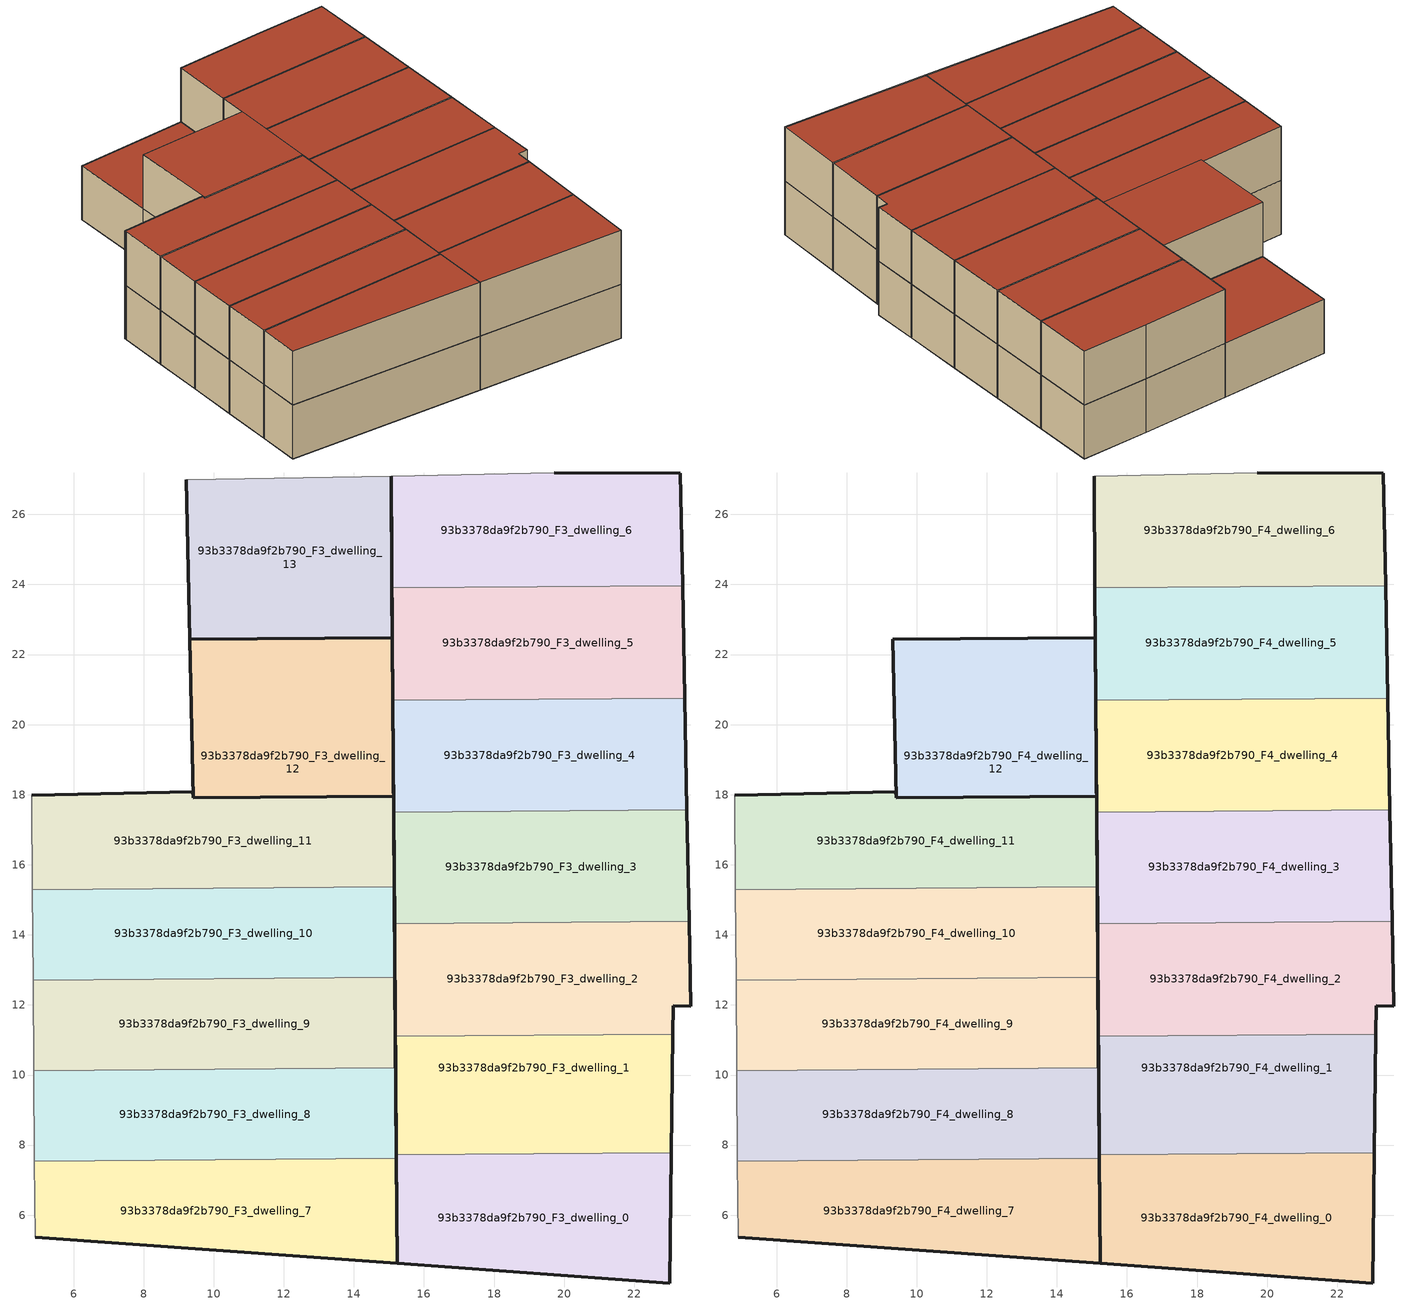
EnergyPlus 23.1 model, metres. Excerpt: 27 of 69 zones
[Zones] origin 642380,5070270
93b3378da9f2b790_F3_dwelling_0
 floor to 93b3378da9f2b790_F2_dwelling_0 (EU_floor_Construction): 23.01,4.06 23.06,7.79 15.21,7.73 15.23,4.62 z9
 wall outside (EU_wall_Construction): 23.06,7.79 23.01,4.06 15.23,4.62 15.21,7.73 z9:12
 wall to 93b3378da9f2b790_F3_dwelling_1 (EU_wall_Construction): 15.21,7.73 23.06,7.79 z9:12
93b3378da9f2b790_F3_dwelling_1
 floor to 93b3378da9f2b790_F2_dwelling_1 (EU_floor_Construction): 23.06,7.79 23.11,11.17 15.19,11.11 15.17,12.68 15.21,7.73 z9
 wall outside (EU_wall_Construction): 23.11,11.17 23.06,7.79 / 15.21,7.73 15.17,12.68 15.19,11.11 z9:12
 wall to 93b3378da9f2b790_F3_dwelling_2 (EU_wall_Construction): 15.19,11.11 23.11,11.17 z9:12
93b3378da9f2b790_F3_dwelling_10
 floor to 93b3378da9f2b790_F2_dwelling_10 (EU_floor_Construction): 15.17,12.79 15.15,15.37 4.82,15.29 4.84,12.71 z9
 wall outside (EU_wall_Construction): 15.15,15.37 15.17,12.79 z9:12
 wall to 93b3378da9f2b790_F3_dwelling_9 (EU_wall_Construction): 15.17,12.79 4.84,12.71 z9:12
 wall adiabatic (EU_wall_Construction): 4.84,12.71 4.82,15.29 z9:12
 wall to 93b3378da9f2b790_F3_dwelling_11 (EU_wall_Construction): 4.82,15.29 15.15,15.37 z9:12
93b3378da9f2b790_F3_dwelling_11
 floor to 93b3378da9f2b790_F2_dwelling_11 (EU_floor_Construction): 15.15,15.37 15.13,17.95 9.41,17.91 9.41,18.08 4.81,17.98 4.81,17.87 4.82,15.29 z9
 wall outside (EU_wall_Construction): 4.81,17.98 9.41,18.08 9.41,17.91 15.13,17.95 15.15,15.37 z9:12
 wall adiabatic (EU_wall_Construction): 4.82,15.29 4.81,17.87 4.81,17.98 z9:12
93b3378da9f2b790_F3_dwelling_12
 floor to 93b3378da9f2b790_F2_dwelling_12 (EU_floor_Construction): 15.1,22.48 15.15,15.37 15.13,17.95 9.42,17.91 9.31,22.43 z9
 wall outside (EU_wall_Construction): 9.42,17.91 15.13,17.95 15.15,15.37 15.1,22.48 9.31,22.43 9.41,17.91 z9:12; 9.42,17.91,12 9.41,17.91,9 9.42,17.91,9
93b3378da9f2b790_F3_dwelling_13
 floor to 93b3378da9f2b790_F2_dwelling_13 (EU_floor_Construction): 15.1,22.48 15.06,27.09 9.21,26.99 9.31,22.43 z9
 wall outside (EU_wall_Construction): 15.06,27.09 15.1,22.48 9.31,22.43 9.21,26.99 z9:12
 wall adiabatic (EU_wall_Construction): 9.21,26.99 15.06,27.09 z9:12
 roof outside (EU_roof_Construction): 15.06,27.09 15.1,22.48 9.31,22.43 9.21,26.99 z12
93b3378da9f2b790_F3_dwelling_2
 floor to 93b3378da9f2b790_F2_dwelling_2 (EU_floor_Construction): 23.11,11.17 23.12,11.97 23.62,11.97 23.57,14.39 15.16,14.32 15.19,11.11 z9
 wall outside (EU_wall_Construction): 23.57,14.39 23.62,11.97 23.12,11.97 23.11,11.17 / 15.19,11.11 15.16,14.32 z9:12
 wall to 93b3378da9f2b790_F3_dwelling_3 (EU_wall_Construction): 15.16,14.32 23.57,14.39 z9:12
93b3378da9f2b790_F3_dwelling_3
 floor to 93b3378da9f2b790_F2_dwelling_3 (EU_floor_Construction): 23.57,14.39 23.51,17.57 15.14,17.5 15.16,14.32 z9
 wall outside (EU_wall_Construction): 15.16,14.32 15.14,17.5 / 23.51,17.57 23.57,14.39 z9:12
 wall to 93b3378da9f2b790_F3_dwelling_4 (EU_wall_Construction): 15.14,17.5 23.51,17.57 z9:12
93b3378da9f2b790_F3_dwelling_4
 floor to 93b3378da9f2b790_F2_dwelling_4 (EU_floor_Construction): 23.51,17.57 23.45,20.76 15.11,20.7 15.14,17.5 z9
 wall outside (EU_wall_Construction): 15.14,17.5 15.11,20.7 / 23.45,20.76 23.51,17.57 z9:12
 wall to 93b3378da9f2b790_F3_dwelling_5 (EU_wall_Construction): 15.11,20.7 23.45,20.76 z9:12
93b3378da9f2b790_F3_dwelling_5
 floor to 93b3378da9f2b790_F2_dwelling_5 (EU_floor_Construction): 23.45,20.76 23.38,23.96 15.09,23.9 15.11,20.7 z9
 wall outside (EU_wall_Construction): 15.11,20.7 15.09,23.9 / 23.38,23.96 23.45,20.76 z9:12
 wall to 93b3378da9f2b790_F3_dwelling_6 (EU_wall_Construction): 15.09,23.9 23.38,23.96 z9:12
93b3378da9f2b790_F3_dwelling_6
 floor to 93b3378da9f2b790_F2_dwelling_6 (EU_floor_Construction): 23.38,23.96 23.32,27.18 19.72,27.18 15.06,27.09 15.09,23.9 z9
 wall outside (EU_wall_Construction): 15.09,23.9 15.06,27.09 / 19.72,27.18 23.32,27.18 23.38,23.96 z9:12
 wall adiabatic (EU_wall_Construction): 15.06,27.09 19.72,27.18 z9:12
93b3378da9f2b790_F3_dwelling_7
 floor to 93b3378da9f2b790_F2_dwelling_7 (EU_floor_Construction): 15.23,4.62 15.21,7.62 4.88,7.54 4.9,5.37 z9
 wall outside (EU_wall_Construction): 15.21,7.62 15.23,4.62 4.9,5.37 z9:12
 wall adiabatic (EU_wall_Construction): 4.9,5.37 4.88,7.54 z9:12
 wall to 93b3378da9f2b790_F3_dwelling_8 (EU_wall_Construction): 4.88,7.54 15.21,7.62 z9:12
93b3378da9f2b790_F3_dwelling_8
 floor to 93b3378da9f2b790_F2_dwelling_8 (EU_floor_Construction): 15.21,7.62 15.19,10.2 4.86,10.12 4.88,7.54 z9
 wall outside (EU_wall_Construction): 15.19,10.2 15.21,7.62 z9:12
 wall adiabatic (EU_wall_Construction): 4.88,7.54 4.86,10.12 z9:12
 wall to 93b3378da9f2b790_F3_dwelling_9 (EU_wall_Construction): 4.86,10.12 15.19,10.2 z9:12
93b3378da9f2b790_F3_dwelling_9
 floor to 93b3378da9f2b790_F2_dwelling_9 (EU_floor_Construction): 15.19,10.2 15.17,12.79 4.84,12.71 4.86,10.12 z9
 wall outside (EU_wall_Construction): 15.17,12.79 15.19,10.2 z9:12
 wall adiabatic (EU_wall_Construction): 4.86,10.12 4.84,12.71 z9:12
93b3378da9f2b790_F4_dwelling_0
 floor to 93b3378da9f2b790_F3_dwelling_0 (EU_floor_Construction): 23.01,4.06 23.06,7.79 15.21,7.73 15.23,4.62 z12
 wall outside (EU_wall_Construction): 23.06,7.79 23.01,4.06 15.23,4.62 15.21,7.73 z12:15
 wall to 93b3378da9f2b790_F4_dwelling_1 (EU_wall_Construction): 15.21,7.73 23.06,7.79 z12:15
 roof outside (EU_roof_Construction): 23.06,7.79 23.01,4.06 15.23,4.62 15.21,7.73 z15
93b3378da9f2b790_F4_dwelling_1
 floor to 93b3378da9f2b790_F3_dwelling_1 (EU_floor_Construction): 23.06,7.79 23.11,11.17 15.19,11.11 15.17,12.68 15.21,7.73 z12
 wall outside (EU_wall_Construction): 23.11,11.17 23.06,7.79 / 15.21,7.73 15.17,12.68 15.19,11.11 z12:15
 wall to 93b3378da9f2b790_F4_dwelling_2 (EU_wall_Construction): 15.19,11.11 23.11,11.17 z12:15
 roof outside (EU_roof_Construction): 23.11,11.17 23.06,7.79 15.21,7.73 15.17,12.68 15.19,11.11 z15
93b3378da9f2b790_F4_dwelling_10
 floor to 93b3378da9f2b790_F3_dwelling_10 (EU_floor_Construction): 15.17,12.79 15.15,15.37 4.82,15.29 4.84,12.71 z12
 wall outside (EU_wall_Construction): 15.15,15.37 15.17,12.79 z12:15
 wall to 93b3378da9f2b790_F4_dwelling_9 (EU_wall_Construction): 15.17,12.79 4.84,12.71 z12:15
 wall adiabatic (EU_wall_Construction): 4.84,12.71 4.82,15.29 z12:15
 wall to 93b3378da9f2b790_F4_dwelling_11 (EU_wall_Construction): 4.82,15.29 15.15,15.37 z12:15
 roof outside (EU_roof_Construction): 15.15,15.37 15.17,12.79 4.84,12.71 4.82,15.29 z15
93b3378da9f2b790_F4_dwelling_11
 floor to 93b3378da9f2b790_F3_dwelling_11 (EU_floor_Construction): 15.15,15.37 15.13,17.95 9.41,17.91 9.41,18.08 4.81,17.98 4.81,17.87 4.82,15.29 z12
 wall outside (EU_wall_Construction): 4.81,17.98 9.41,18.08 9.41,17.91 15.13,17.95 15.15,15.37 z12:15
 wall adiabatic (EU_wall_Construction): 4.82,15.29 4.81,17.87 4.81,17.98 z12:15
 roof outside (EU_roof_Construction): 15.13,17.95 15.15,15.37 4.82,15.29 4.81,17.87 4.81,17.98 9.41,18.08 9.41,17.91 z15
93b3378da9f2b790_F4_dwelling_12
 floor to 93b3378da9f2b790_F3_dwelling_12 (EU_floor_Construction): 15.1,22.48 15.15,15.37 15.13,17.95 9.42,17.91 9.31,22.43 z12
 wall outside (EU_wall_Construction): 9.42,17.91 15.13,17.95 15.15,15.37 15.1,22.48 9.31,22.43 9.41,17.91 z12:15; 9.42,17.91,15 9.41,17.91,12 9.42,17.91,12
 roof outside (EU_roof_Construction): 15.15,15.37 15.1,22.48 9.31,22.43 9.42,17.91 15.13,17.95 z15
93b3378da9f2b790_F4_dwelling_2
 floor to 93b3378da9f2b790_F3_dwelling_2 (EU_floor_Construction): 23.11,11.17 23.12,11.97 23.62,11.97 23.57,14.39 15.16,14.32 15.19,11.11 z12
 wall outside (EU_wall_Construction): 23.57,14.39 23.62,11.97 23.12,11.97 23.11,11.17 / 15.19,11.11 15.16,14.32 z12:15
 wall to 93b3378da9f2b790_F4_dwelling_3 (EU_wall_Construction): 15.16,14.32 23.57,14.39 z12:15
 roof outside (EU_roof_Construction): 23.57,14.39 23.62,11.97 23.12,11.97 23.11,11.17 15.19,11.11 15.16,14.32 z15
93b3378da9f2b790_F4_dwelling_3
 floor to 93b3378da9f2b790_F3_dwelling_3 (EU_floor_Construction): 23.57,14.39 23.51,17.57 15.14,17.5 15.16,14.32 z12
 wall outside (EU_wall_Construction): 15.16,14.32 15.14,17.5 / 23.51,17.57 23.57,14.39 z12:15
 wall to 93b3378da9f2b790_F4_dwelling_4 (EU_wall_Construction): 15.14,17.5 23.51,17.57 z12:15
 roof outside (EU_roof_Construction): 23.51,17.57 23.57,14.39 15.16,14.32 15.14,17.5 z15
93b3378da9f2b790_F4_dwelling_4
 floor to 93b3378da9f2b790_F3_dwelling_4 (EU_floor_Construction): 23.51,17.57 23.45,20.76 15.11,20.7 15.14,17.5 z12
 wall outside (EU_wall_Construction): 15.14,17.5 15.11,20.7 / 23.45,20.76 23.51,17.57 z12:15
 wall to 93b3378da9f2b790_F4_dwelling_5 (EU_wall_Construction): 15.11,20.7 23.45,20.76 z12:15
 roof outside (EU_roof_Construction): 23.45,20.76 23.51,17.57 15.14,17.5 15.11,20.7 z15
93b3378da9f2b790_F4_dwelling_5
 floor to 93b3378da9f2b790_F3_dwelling_5 (EU_floor_Construction): 23.45,20.76 23.38,23.96 15.09,23.9 15.11,20.7 z12
 wall outside (EU_wall_Construction): 15.11,20.7 15.09,23.9 / 23.38,23.96 23.45,20.76 z12:15
 wall to 93b3378da9f2b790_F4_dwelling_6 (EU_wall_Construction): 15.09,23.9 23.38,23.96 z12:15
 roof outside (EU_roof_Construction): 23.38,23.96 23.45,20.76 15.11,20.7 15.09,23.9 z15
93b3378da9f2b790_F4_dwelling_6
 floor to 93b3378da9f2b790_F3_dwelling_6 (EU_floor_Construction): 23.38,23.96 23.32,27.18 19.72,27.18 15.06,27.09 15.09,23.9 z12
 wall outside (EU_wall_Construction): 15.09,23.9 15.06,27.09 / 19.72,27.18 23.32,27.18 23.38,23.96 z12:15
 wall adiabatic (EU_wall_Construction): 15.06,27.09 19.72,27.18 z12:15
 roof outside (EU_roof_Construction): 23.32,27.18 23.38,23.96 15.09,23.9 15.06,27.09 19.72,27.18 z15
93b3378da9f2b790_F4_dwelling_7
 floor to 93b3378da9f2b790_F3_dwelling_7 (EU_floor_Construction): 15.23,4.62 15.21,7.62 4.88,7.54 4.9,5.37 z12
 wall outside (EU_wall_Construction): 15.21,7.62 15.23,4.62 4.9,5.37 z12:15
 wall adiabatic (EU_wall_Construction): 4.9,5.37 4.88,7.54 z12:15
 wall to 93b3378da9f2b790_F4_dwelling_8 (EU_wall_Construction): 4.88,7.54 15.21,7.62 z12:15
 roof outside (EU_roof_Construction): 15.21,7.62 15.23,4.62 4.9,5.37 4.88,7.54 z15
93b3378da9f2b790_F4_dwelling_8
 floor to 93b3378da9f2b790_F3_dwelling_8 (EU_floor_Construction): 15.21,7.62 15.19,10.2 4.86,10.12 4.88,7.54 z12
 wall outside (EU_wall_Construction): 15.19,10.2 15.21,7.62 z12:15
 wall adiabatic (EU_wall_Construction): 4.88,7.54 4.86,10.12 z12:15
 wall to 93b3378da9f2b790_F4_dwelling_9 (EU_wall_Construction): 4.86,10.12 15.19,10.2 z12:15
 roof outside (EU_roof_Construction): 15.19,10.2 15.21,7.62 4.88,7.54 4.86,10.12 z15
93b3378da9f2b790_F4_dwelling_9
 floor to 93b3378da9f2b790_F3_dwelling_9 (EU_floor_Construction): 15.19,10.2 15.17,12.79 4.84,12.71 4.86,10.12 z12
 wall outside (EU_wall_Construction): 15.17,12.79 15.19,10.2 z12:15
 wall adiabatic (EU_wall_Construction): 4.86,10.12 4.84,12.71 z12:15
 roof outside (EU_roof_Construction): 15.17,12.79 15.19,10.2 4.86,10.12 4.84,12.71 z15
[Building]
EU S2 Campaign: North Axis=0; Terrain=City; Solar Distribution=FullExterior
[Site:Location]
Lyon-Bron: Latitude=45.75; Longitude=5; Time Zone=1; Elevation=198
[SizingPeriod:WeatherFileDays]
AnnualSizingPeriod: Begin Month=1; Begin Day of Month=1; End Month=12; End Day of Month=31; Day of Week for Start Day=Monday; Use Weather File Daylight Saving Period=No; Use Weather File Rain and Snow Indicators=No
[MATERIAL]
EU_InternalMass_Material: Roughness=MediumRough; Thickness=0.1; Conductivity=1; Density=1800; Specific Heat=900; Thermal Absorptance=0.9; Solar Absorptance=0.7; Visible Absorptance=0.7
[MATERIAL:NOMASS] Roughness=MediumRough; Thermal Absorptance=0.9; Solar Absorptance=0.7; Visible Absorptance=0.7
Name | Thermal Resistance
EU_wall_NoMass | 1.97775
EU_roof_NoMass | 1.81626
EU_floor_NoMass | 1.84812
[CONSTRUCTION]
EU_wall_Construction: EU_wall_NoMass
EU_roof_Construction: EU_roof_NoMass
EU_floor_Construction: EU_floor_NoMass
EU_InternalMass_Construction: EU_InternalMass_Material
[ZONE] Type=1; Multiplier=1; Ceiling Height=autocalculate; Floor Area=autocalculate; Part of Total Floor Area=Yes
Name | Volume
93b3378da9f2b790_F3_dwelling_0; 93b3378da9f2b790_F4_dwelling_0; 93b3378da9f2b790_F3_dwelling_8; 93b3378da9f2b790_F4_dwelling_8 | 80.0251
93b3378da9f2b790_F3_dwelling_1; 93b3378da9f2b790_F4_dwelling_1 | 80.0156
93b3378da9f2b790_F3_dwelling_10; 93b3378da9f2b790_F4_dwelling_10 | 80.0281
93b3378da9f2b790_F3_dwelling_11; 93b3378da9f2b790_F4_dwelling_11 | 81.9272
93b3378da9f2b790_F3_dwelling_12; 93b3378da9f2b790_F4_dwelling_12 | 78.0967
93b3378da9f2b790_F3_dwelling_13; 93b3378da9f2b790_F3_dwelling_9; 93b3378da9f2b790_F4_dwelling_9 | 80.0244
93b3378da9f2b790_F3_dwelling_2; 93b3378da9f2b790_F4_dwelling_2 | 80.0405
93b3378da9f2b790_F3_dwelling_3; 93b3378da9f2b790_F4_dwelling_3 | 79.9988
93b3378da9f2b790_F3_dwelling_4; 93b3378da9f2b790_F4_dwelling_4 | 80.0295
93b3378da9f2b790_F3_dwelling_5; 93b3378da9f2b790_F4_dwelling_5 | 80.0076
93b3378da9f2b790_F3_dwelling_6; 93b3378da9f2b790_F4_dwelling_6 | 80.0332
93b3378da9f2b790_F3_dwelling_7; 93b3378da9f2b790_F4_dwelling_7 | 80.0273
[INTERNALMASS] Construction=EU_InternalMass_Construction
Name | Zone or ZoneList | Surface Area
93b3378da9f2b790_F3_dwelling_0_EU_InternalMass | 93b3378da9f2b790_F3_dwelling_0 | 26.6751
93b3378da9f2b790_F3_dwelling_1_EU_InternalMass | 93b3378da9f2b790_F3_dwelling_1 | 26.6738
93b3378da9f2b790_F3_dwelling_2_EU_InternalMass | 93b3378da9f2b790_F3_dwelling_2 | 26.6802
93b3378da9f2b790_F3_dwelling_3_EU_InternalMass | 93b3378da9f2b790_F3_dwelling_3 | 26.6662
93b3378da9f2b790_F3_dwelling_4_EU_InternalMass | 93b3378da9f2b790_F3_dwelling_4 | 26.6764
93b3378da9f2b790_F3_dwelling_5_EU_InternalMass | 93b3378da9f2b790_F3_dwelling_5 | 26.669
93b3378da9f2b790_F3_dwelling_6_EU_InternalMass | 93b3378da9f2b790_F3_dwelling_6 | 26.6776
93b3378da9f2b790_F3_dwelling_7_EU_InternalMass | 93b3378da9f2b790_F3_dwelling_7 | 26.6757
93b3378da9f2b790_F3_dwelling_8_EU_InternalMass | 93b3378da9f2b790_F3_dwelling_8 | 26.6749
93b3378da9f2b790_F3_dwelling_9_EU_InternalMass | 93b3378da9f2b790_F3_dwelling_9 | 26.6749
93b3378da9f2b790_F3_dwelling_10_EU_InternalMass | 93b3378da9f2b790_F3_dwelling_10 | 26.6762
93b3378da9f2b790_F3_dwelling_11_EU_InternalMass | 93b3378da9f2b790_F3_dwelling_11 | 27.3092
93b3378da9f2b790_F3_dwelling_12_EU_InternalMass | 93b3378da9f2b790_F3_dwelling_12 | 26.0445
93b3378da9f2b790_F3_dwelling_13_EU_InternalMass | 93b3378da9f2b790_F3_dwelling_13 | 26.6766
93b3378da9f2b790_F4_dwelling_0_EU_InternalMass | 93b3378da9f2b790_F4_dwelling_0 | 28.7287
93b3378da9f2b790_F4_dwelling_1_EU_InternalMass | 93b3378da9f2b790_F4_dwelling_1 | 28.7286
93b3378da9f2b790_F4_dwelling_2_EU_InternalMass | 93b3378da9f2b790_F4_dwelling_2 | 28.7285
93b3378da9f2b790_F4_dwelling_3_EU_InternalMass | 93b3378da9f2b790_F4_dwelling_3 | 28.7234
93b3378da9f2b790_F4_dwelling_4_EU_InternalMass | 93b3378da9f2b790_F4_dwelling_4 | 28.7263
93b3378da9f2b790_F4_dwelling_5_EU_InternalMass | 93b3378da9f2b790_F4_dwelling_5 | 28.7327
93b3378da9f2b790_F4_dwelling_6_EU_InternalMass | 93b3378da9f2b790_F4_dwelling_6 | 28.7235
93b3378da9f2b790_F4_dwelling_7_EU_InternalMass | 93b3378da9f2b790_F4_dwelling_7 | 28.7279
93b3378da9f2b790_F4_dwelling_8_EU_InternalMass | 93b3378da9f2b790_F4_dwelling_8 | 28.732
93b3378da9f2b790_F4_dwelling_9_EU_InternalMass | 93b3378da9f2b790_F4_dwelling_9 | 28.7287
93b3378da9f2b790_F4_dwelling_10_EU_InternalMass | 93b3378da9f2b790_F4_dwelling_10 | 28.7285
93b3378da9f2b790_F4_dwelling_11_EU_InternalMass | 93b3378da9f2b790_F4_dwelling_11 | 28.7258
93b3378da9f2b790_F4_dwelling_12_EU_InternalMass | 93b3378da9f2b790_F4_dwelling_12 | 28.7292
[OTHEREQUIPMENT] Fuel Type=Electricity; Design Level Calculation Method=Watts/Area; Power per Zone Floor Area=1; Fraction Latent=0; Fraction Radiant=0; Fraction Lost=0; Carbon Dioxide Generation Rate=0; EndUse Subcategory=EU_Step8_InternalGains
Name | Zone or ZoneList or Space or SpaceList | Schedule
EU_Step8_InternalGain_93b3378da9f2b790_F3_dwelling_0_f000 | 93b3378da9f2b790_F3_dwelling_0 | EU_Step8_GainSchedule_93b3378da9f2b790_F3_dwelling_0_f000
EU_Step8_InternalGain_93b3378da9f2b790_F3_dwelling_1_f000 | 93b3378da9f2b790_F3_dwelling_1 | EU_Step8_GainSchedule_93b3378da9f2b790_F3_dwelling_1_f000
EU_Step8_InternalGain_93b3378da9f2b790_F3_dwelling_2_f000 | 93b3378da9f2b790_F3_dwelling_2 | EU_Step8_GainSchedule_93b3378da9f2b790_F3_dwelling_2_f000
EU_Step8_InternalGain_93b3378da9f2b790_F3_dwelling_3_f000 | 93b3378da9f2b790_F3_dwelling_3 | EU_Step8_GainSchedule_93b3378da9f2b790_F3_dwelling_3_f000
EU_Step8_InternalGain_93b3378da9f2b790_F3_dwelling_4_f000 | 93b3378da9f2b790_F3_dwelling_4 | EU_Step8_GainSchedule_93b3378da9f2b790_F3_dwelling_4_f000
EU_Step8_InternalGain_93b3378da9f2b790_F3_dwelling_5_f000 | 93b3378da9f2b790_F3_dwelling_5 | EU_Step8_GainSchedule_93b3378da9f2b790_F3_dwelling_5_f000
EU_Step8_InternalGain_93b3378da9f2b790_F3_dwelling_6_f000 | 93b3378da9f2b790_F3_dwelling_6 | EU_Step8_GainSchedule_93b3378da9f2b790_F3_dwelling_6_f000
EU_Step8_InternalGain_93b3378da9f2b790_F3_dwelling_7_f000 | 93b3378da9f2b790_F3_dwelling_7 | EU_Step8_GainSchedule_93b3378da9f2b790_F3_dwelling_7_f000
EU_Step8_InternalGain_93b3378da9f2b790_F3_dwelling_8_f000 | 93b3378da9f2b790_F3_dwelling_8 | EU_Step8_GainSchedule_93b3378da9f2b790_F3_dwelling_8_f000
EU_Step8_InternalGain_93b3378da9f2b790_F3_dwelling_9_f000 | 93b3378da9f2b790_F3_dwelling_9 | EU_Step8_GainSchedule_93b3378da9f2b790_F3_dwelling_9_f000
EU_Step8_InternalGain_93b3378da9f2b790_F3_dwelling_10_f000 | 93b3378da9f2b790_F3_dwelling_10 | EU_Step8_GainSchedule_93b3378da9f2b790_F3_dwelling_10_f000
EU_Step8_InternalGain_93b3378da9f2b790_F3_dwelling_11_f000 | 93b3378da9f2b790_F3_dwelling_11 | EU_Step8_GainSchedule_93b3378da9f2b790_F3_dwelling_11_f000
EU_Step8_InternalGain_93b3378da9f2b790_F3_dwelling_12_f000 | 93b3378da9f2b790_F3_dwelling_12 | EU_Step8_GainSchedule_93b3378da9f2b790_F3_dwelling_12_f000
EU_Step8_InternalGain_93b3378da9f2b790_F3_dwelling_13_f000 | 93b3378da9f2b790_F3_dwelling_13 | EU_Step8_GainSchedule_93b3378da9f2b790_F3_dwelling_13_f000
EU_Step8_InternalGain_93b3378da9f2b790_F4_dwelling_0_f000 | 93b3378da9f2b790_F4_dwelling_0 | EU_Step8_GainSchedule_93b3378da9f2b790_F4_dwelling_0_f000
EU_Step8_InternalGain_93b3378da9f2b790_F4_dwelling_1_f000 | 93b3378da9f2b790_F4_dwelling_1 | EU_Step8_GainSchedule_93b3378da9f2b790_F4_dwelling_1_f000
EU_Step8_InternalGain_93b3378da9f2b790_F4_dwelling_2_f000 | 93b3378da9f2b790_F4_dwelling_2 | EU_Step8_GainSchedule_93b3378da9f2b790_F4_dwelling_2_f000
EU_Step8_InternalGain_93b3378da9f2b790_F4_dwelling_3_f000 | 93b3378da9f2b790_F4_dwelling_3 | EU_Step8_GainSchedule_93b3378da9f2b790_F4_dwelling_3_f000
EU_Step8_InternalGain_93b3378da9f2b790_F4_dwelling_4_f000 | 93b3378da9f2b790_F4_dwelling_4 | EU_Step8_GainSchedule_93b3378da9f2b790_F4_dwelling_4_f000
EU_Step8_InternalGain_93b3378da9f2b790_F4_dwelling_5_f000 | 93b3378da9f2b790_F4_dwelling_5 | EU_Step8_GainSchedule_93b3378da9f2b790_F4_dwelling_5_f000
EU_Step8_InternalGain_93b3378da9f2b790_F4_dwelling_6_f000 | 93b3378da9f2b790_F4_dwelling_6 | EU_Step8_GainSchedule_93b3378da9f2b790_F4_dwelling_6_f000
EU_Step8_InternalGain_93b3378da9f2b790_F4_dwelling_7_f000 | 93b3378da9f2b790_F4_dwelling_7 | EU_Step8_GainSchedule_93b3378da9f2b790_F4_dwelling_7_f000
EU_Step8_InternalGain_93b3378da9f2b790_F4_dwelling_8_f000 | 93b3378da9f2b790_F4_dwelling_8 | EU_Step8_GainSchedule_93b3378da9f2b790_F4_dwelling_8_f000
EU_Step8_InternalGain_93b3378da9f2b790_F4_dwelling_9_f000 | 93b3378da9f2b790_F4_dwelling_9 | EU_Step8_GainSchedule_93b3378da9f2b790_F4_dwelling_9_f000
EU_Step8_InternalGain_93b3378da9f2b790_F4_dwelling_10_f000 | 93b3378da9f2b790_F4_dwelling_10 | EU_Step8_GainSchedule_93b3378da9f2b790_F4_dwelling_10_f000
EU_Step8_InternalGain_93b3378da9f2b790_F4_dwelling_11_f000 | 93b3378da9f2b790_F4_dwelling_11 | EU_Step8_GainSchedule_93b3378da9f2b790_F4_dwelling_11_f000
EU_Step8_InternalGain_93b3378da9f2b790_F4_dwelling_12_f000 | 93b3378da9f2b790_F4_dwelling_12 | EU_Step8_GainSchedule_93b3378da9f2b790_F4_dwelling_12_f000
[ZONEVENTILATION:DESIGNFLOWRATE] Schedule=EU_AlwaysOn; Design Flow Rate Calculation Method=AirChanges/Hour; Air Changes per Hour=0.759424; Ventilation Type=Natural; Fan Pressure Rise=0; Fan Total Efficiency=1; Constant Term Coefficient=1; Temperature Term Coefficient=0; Velocity Term Coefficient=0; Velocity Squared Term Coefficient=0; Minimum Indoor Temperature=-100; Maximum Indoor Temperature=100; Delta Temperature=-100; Minimum Outdoor Temperature=-100; Maximum Outdoor Temperature=100; Maximum Wind Speed=40
Name | Zone or ZoneList or Space or SpaceList
EU_ConstantAir_93b3378da9f2b790_F3_dwelling_0 | 93b3378da9f2b790_F3_dwelling_0
EU_ConstantAir_93b3378da9f2b790_F3_dwelling_1 | 93b3378da9f2b790_F3_dwelling_1
EU_ConstantAir_93b3378da9f2b790_F3_dwelling_2 | 93b3378da9f2b790_F3_dwelling_2
EU_ConstantAir_93b3378da9f2b790_F3_dwelling_3 | 93b3378da9f2b790_F3_dwelling_3
EU_ConstantAir_93b3378da9f2b790_F3_dwelling_4 | 93b3378da9f2b790_F3_dwelling_4
EU_ConstantAir_93b3378da9f2b790_F3_dwelling_5 | 93b3378da9f2b790_F3_dwelling_5
EU_ConstantAir_93b3378da9f2b790_F3_dwelling_6 | 93b3378da9f2b790_F3_dwelling_6
EU_ConstantAir_93b3378da9f2b790_F3_dwelling_7 | 93b3378da9f2b790_F3_dwelling_7
EU_ConstantAir_93b3378da9f2b790_F3_dwelling_8 | 93b3378da9f2b790_F3_dwelling_8
EU_ConstantAir_93b3378da9f2b790_F3_dwelling_9 | 93b3378da9f2b790_F3_dwelling_9
EU_ConstantAir_93b3378da9f2b790_F3_dwelling_10 | 93b3378da9f2b790_F3_dwelling_10
EU_ConstantAir_93b3378da9f2b790_F3_dwelling_11 | 93b3378da9f2b790_F3_dwelling_11
EU_ConstantAir_93b3378da9f2b790_F3_dwelling_12 | 93b3378da9f2b790_F3_dwelling_12
EU_ConstantAir_93b3378da9f2b790_F3_dwelling_13 | 93b3378da9f2b790_F3_dwelling_13
EU_ConstantAir_93b3378da9f2b790_F4_dwelling_0 | 93b3378da9f2b790_F4_dwelling_0
EU_ConstantAir_93b3378da9f2b790_F4_dwelling_1 | 93b3378da9f2b790_F4_dwelling_1
EU_ConstantAir_93b3378da9f2b790_F4_dwelling_2 | 93b3378da9f2b790_F4_dwelling_2
EU_ConstantAir_93b3378da9f2b790_F4_dwelling_3 | 93b3378da9f2b790_F4_dwelling_3
EU_ConstantAir_93b3378da9f2b790_F4_dwelling_4 | 93b3378da9f2b790_F4_dwelling_4
EU_ConstantAir_93b3378da9f2b790_F4_dwelling_5 | 93b3378da9f2b790_F4_dwelling_5
EU_ConstantAir_93b3378da9f2b790_F4_dwelling_6 | 93b3378da9f2b790_F4_dwelling_6
EU_ConstantAir_93b3378da9f2b790_F4_dwelling_7 | 93b3378da9f2b790_F4_dwelling_7
EU_ConstantAir_93b3378da9f2b790_F4_dwelling_8 | 93b3378da9f2b790_F4_dwelling_8
EU_ConstantAir_93b3378da9f2b790_F4_dwelling_9 | 93b3378da9f2b790_F4_dwelling_9
EU_ConstantAir_93b3378da9f2b790_F4_dwelling_10 | 93b3378da9f2b790_F4_dwelling_10
EU_ConstantAir_93b3378da9f2b790_F4_dwelling_11 | 93b3378da9f2b790_F4_dwelling_11
EU_ConstantAir_93b3378da9f2b790_F4_dwelling_12 | 93b3378da9f2b790_F4_dwelling_12
[HVACTEMPLATE:THERMOSTAT] Constant Heating Setpoint=20; Constant Cooling Setpoint=50
EU_HeatOnly_93b3378da9f2b790_F0_dwelling_0; EU_HeatOnly_93b3378da9f2b790_F0_dwelling_1; EU_HeatOnly_93b3378da9f2b790_F0_dwelling_2; EU_HeatOnly_93b3378da9f2b790_F0_dwelling_3; EU_HeatOnly_93b3378da9f2b790_F0_dwelling_4; EU_HeatOnly_93b3378da9f2b790_F0_dwelling_5; EU_HeatOnly_93b3378da9f2b790_F0_dwelling_6; EU_HeatOnly_93b3378da9f2b790_F0_dwelling_7; EU_HeatOnly_93b3378da9f2b790_F0_dwelling_8; EU_HeatOnly_93b3378da9f2b790_F0_dwelling_9; EU_HeatOnly_93b3378da9f2b790_F0_dwelling_10; EU_HeatOnly_93b3378da9f2b790_F0_dwelling_11; EU_HeatOnly_93b3378da9f2b790_F0_dwelling_12; EU_HeatOnly_93b3378da9f2b790_F0_dwelling_13; EU_HeatOnly_93b3378da9f2b790_F1_dwelling_0; EU_HeatOnly_93b3378da9f2b790_F1_dwelling_1; EU_HeatOnly_93b3378da9f2b790_F1_dwelling_2; EU_HeatOnly_93b3378da9f2b790_F1_dwelling_3; EU_HeatOnly_93b3378da9f2b790_F1_dwelling_4; EU_HeatOnly_93b3378da9f2b790_F1_dwelling_5; EU_HeatOnly_93b3378da9f2b790_F1_dwelling_6; EU_HeatOnly_93b3378da9f2b790_F1_dwelling_7; EU_HeatOnly_93b3378da9f2b790_F1_dwelling_8; EU_HeatOnly_93b3378da9f2b790_F1_dwelling_9; EU_HeatOnly_93b3378da9f2b790_F1_dwelling_10; EU_HeatOnly_93b3378da9f2b790_F1_dwelling_11; EU_HeatOnly_93b3378da9f2b790_F1_dwelling_12; EU_HeatOnly_93b3378da9f2b790_F1_dwelling_13; EU_HeatOnly_93b3378da9f2b790_F2_dwelling_0; EU_HeatOnly_93b3378da9f2b790_F2_dwelling_1; EU_HeatOnly_93b3378da9f2b790_F2_dwelling_2; EU_HeatOnly_93b3378da9f2b790_F2_dwelling_3; EU_HeatOnly_93b3378da9f2b790_F2_dwelling_4; EU_HeatOnly_93b3378da9f2b790_F2_dwelling_5; EU_HeatOnly_93b3378da9f2b790_F2_dwelling_6; EU_HeatOnly_93b3378da9f2b790_F2_dwelling_7; EU_HeatOnly_93b3378da9f2b790_F2_dwelling_8; EU_HeatOnly_93b3378da9f2b790_F2_dwelling_9; EU_HeatOnly_93b3378da9f2b790_F2_dwelling_10; EU_HeatOnly_93b3378da9f2b790_F2_dwelling_11; EU_HeatOnly_93b3378da9f2b790_F2_dwelling_12; EU_HeatOnly_93b3378da9f2b790_F2_dwelling_13; EU_HeatOnly_93b3378da9f2b790_F3_dwelling_0; EU_HeatOnly_93b3378da9f2b790_F3_dwelling_1; EU_HeatOnly_93b3378da9f2b790_F3_dwelling_2; EU_HeatOnly_93b3378da9f2b790_F3_dwelling_3; EU_HeatOnly_93b3378da9f2b790_F3_dwelling_4; EU_HeatOnly_93b3378da9f2b790_F3_dwelling_5; EU_HeatOnly_93b3378da9f2b790_F3_dwelling_6; EU_HeatOnly_93b3378da9f2b790_F3_dwelling_7; EU_HeatOnly_93b3378da9f2b790_F3_dwelling_8; EU_HeatOnly_93b3378da9f2b790_F3_dwelling_9; EU_HeatOnly_93b3378da9f2b790_F3_dwelling_10; EU_HeatOnly_93b3378da9f2b790_F3_dwelling_11; EU_HeatOnly_93b3378da9f2b790_F3_dwelling_12; EU_HeatOnly_93b3378da9f2b790_F3_dwelling_13; EU_HeatOnly_93b3378da9f2b790_F4_dwelling_0; EU_HeatOnly_93b3378da9f2b790_F4_dwelling_1; EU_HeatOnly_93b3378da9f2b790_F4_dwelling_2; EU_HeatOnly_93b3378da9f2b790_F4_dwelling_3; EU_HeatOnly_93b3378da9f2b790_F4_dwelling_4; EU_HeatOnly_93b3378da9f2b790_F4_dwelling_5; EU_HeatOnly_93b3378da9f2b790_F4_dwelling_6; EU_HeatOnly_93b3378da9f2b790_F4_dwelling_7; EU_HeatOnly_93b3378da9f2b790_F4_dwelling_8; EU_HeatOnly_93b3378da9f2b790_F4_dwelling_9; EU_HeatOnly_93b3378da9f2b790_F4_dwelling_10; EU_HeatOnly_93b3378da9f2b790_F4_dwelling_11; EU_HeatOnly_93b3378da9f2b790_F4_dwelling_12
[HVACTEMPLATE:ZONE:IDEALLOADSAIRSYSTEM] System Availability Schedule=EU_AlwaysOn; Maximum Heating Supply Air Temperature=50; Minimum Cooling Supply Air Temperature=13; Maximum Heating Supply Air Humidity Ratio=0.0156; Minimum Cooling Supply Air Humidity Ratio=0.0077; Heating Limit=NoLimit; Cooling Limit=NoLimit; Heating Availability Schedule=EU_AlwaysOn; Cooling Availability Schedule=EU_CoolingOff; Dehumidification Control Type=ConstantSensibleHeatRatio; Cooling Sensible Heat Ratio=0.7; Dehumidification Setpoint=60; Humidification Control Type=None; Humidification Setpoint=30; Outdoor Air Method=None; Outdoor Air Flow Rate per Person=0.00944; Outdoor Air Flow Rate per Zone Floor Area=0; Outdoor Air Flow Rate per Zone=0; Demand Controlled Ventilation Type=None; Outdoor Air Economizer Type=NoEconomizer; Heat Recovery Type=None; Sensible Heat Recovery Effectiveness=0.7; Latent Heat Recovery Effectiveness=0.65
Name | Template Thermostat
93b3378da9f2b790_F3_dwelling_0 | EU_HeatOnly_93b3378da9f2b790_F3_dwelling_0
93b3378da9f2b790_F3_dwelling_1 | EU_HeatOnly_93b3378da9f2b790_F3_dwelling_1
93b3378da9f2b790_F3_dwelling_2 | EU_HeatOnly_93b3378da9f2b790_F3_dwelling_2
93b3378da9f2b790_F3_dwelling_3 | EU_HeatOnly_93b3378da9f2b790_F3_dwelling_3
93b3378da9f2b790_F3_dwelling_4 | EU_HeatOnly_93b3378da9f2b790_F3_dwelling_4
93b3378da9f2b790_F3_dwelling_5 | EU_HeatOnly_93b3378da9f2b790_F3_dwelling_5
93b3378da9f2b790_F3_dwelling_6 | EU_HeatOnly_93b3378da9f2b790_F3_dwelling_6
93b3378da9f2b790_F3_dwelling_7 | EU_HeatOnly_93b3378da9f2b790_F3_dwelling_7
93b3378da9f2b790_F3_dwelling_8 | EU_HeatOnly_93b3378da9f2b790_F3_dwelling_8
93b3378da9f2b790_F3_dwelling_9 | EU_HeatOnly_93b3378da9f2b790_F3_dwelling_9
93b3378da9f2b790_F3_dwelling_10 | EU_HeatOnly_93b3378da9f2b790_F3_dwelling_10
93b3378da9f2b790_F3_dwelling_11 | EU_HeatOnly_93b3378da9f2b790_F3_dwelling_11
93b3378da9f2b790_F3_dwelling_12 | EU_HeatOnly_93b3378da9f2b790_F3_dwelling_12
93b3378da9f2b790_F3_dwelling_13 | EU_HeatOnly_93b3378da9f2b790_F3_dwelling_13
93b3378da9f2b790_F4_dwelling_0 | EU_HeatOnly_93b3378da9f2b790_F4_dwelling_0
93b3378da9f2b790_F4_dwelling_1 | EU_HeatOnly_93b3378da9f2b790_F4_dwelling_1
93b3378da9f2b790_F4_dwelling_2 | EU_HeatOnly_93b3378da9f2b790_F4_dwelling_2
93b3378da9f2b790_F4_dwelling_3 | EU_HeatOnly_93b3378da9f2b790_F4_dwelling_3
93b3378da9f2b790_F4_dwelling_4 | EU_HeatOnly_93b3378da9f2b790_F4_dwelling_4
93b3378da9f2b790_F4_dwelling_5 | EU_HeatOnly_93b3378da9f2b790_F4_dwelling_5
93b3378da9f2b790_F4_dwelling_6 | EU_HeatOnly_93b3378da9f2b790_F4_dwelling_6
93b3378da9f2b790_F4_dwelling_7 | EU_HeatOnly_93b3378da9f2b790_F4_dwelling_7
93b3378da9f2b790_F4_dwelling_8 | EU_HeatOnly_93b3378da9f2b790_F4_dwelling_8
93b3378da9f2b790_F4_dwelling_9 | EU_HeatOnly_93b3378da9f2b790_F4_dwelling_9
93b3378da9f2b790_F4_dwelling_10 | EU_HeatOnly_93b3378da9f2b790_F4_dwelling_10
93b3378da9f2b790_F4_dwelling_11 | EU_HeatOnly_93b3378da9f2b790_F4_dwelling_11
93b3378da9f2b790_F4_dwelling_12 | EU_HeatOnly_93b3378da9f2b790_F4_dwelling_12
[SIZING:ZONE] Zone Cooling Design Supply Air Temperature Input Method=SupplyAirTemperature; Zone Cooling Design Supply Air Temperature=13; Zone Heating Design Supply Air Temperature Input Method=SupplyAirTemperature; Zone Heating Design Supply Air Temperature=50; Zone Cooling Design Supply Air Humidity Ratio=0.008; Zone Heating Design Supply Air Humidity Ratio=0.008; Cooling Design Air Flow Method=DesignDay; Cooling Design Air Flow Rate=0; Cooling Minimum Air Flow per Zone Floor Area=0.000762; Cooling Minimum Air Flow=0; Cooling Minimum Air Flow Fraction=0.2; Heating Design Air Flow Method=DesignDay; Heating Design Air Flow Rate=0; Heating Maximum Air Flow per Zone Floor Area=0.002032; Heating Maximum Air Flow=0.141576; Heating Maximum Air Flow Fraction=0.3; Account for Dedicated Outdoor Air System=No; Dedicated Outdoor Air System Control Strategy=NeutralSupplyAir; Dedicated Outdoor Air Low Setpoint Temperature for Design=autosize; Dedicated Outdoor Air High Setpoint Temperature for Design=autosize; Zone Load Sizing Method=Sensible Load Only No Latent Load; Zone Latent Cooling Design Supply Air Humidity Ratio Input Method=HumidityRatioDifference; Zone Cooling Design Supply Air Humidity Ratio Difference=0.005; Zone Latent Heating Design Supply Air Humidity Ratio Input Method=HumidityRatioDifference; Zone Humidification Design Supply Air Humidity Ratio Difference=0.005
93b3378da9f2b790_F3_dwelling_0; 93b3378da9f2b790_F3_dwelling_1; 93b3378da9f2b790_F3_dwelling_2; 93b3378da9f2b790_F3_dwelling_3; 93b3378da9f2b790_F3_dwelling_4; 93b3378da9f2b790_F3_dwelling_5; 93b3378da9f2b790_F3_dwelling_6; 93b3378da9f2b790_F3_dwelling_7; 93b3378da9f2b790_F3_dwelling_8; 93b3378da9f2b790_F3_dwelling_9; 93b3378da9f2b790_F3_dwelling_10; 93b3378da9f2b790_F3_dwelling_11; 93b3378da9f2b790_F3_dwelling_12; 93b3378da9f2b790_F3_dwelling_13; 93b3378da9f2b790_F4_dwelling_0; 93b3378da9f2b790_F4_dwelling_1; 93b3378da9f2b790_F4_dwelling_2; 93b3378da9f2b790_F4_dwelling_3; 93b3378da9f2b790_F4_dwelling_4; 93b3378da9f2b790_F4_dwelling_5; 93b3378da9f2b790_F4_dwelling_6; 93b3378da9f2b790_F4_dwelling_7; 93b3378da9f2b790_F4_dwelling_8; 93b3378da9f2b790_F4_dwelling_9; 93b3378da9f2b790_F4_dwelling_10; 93b3378da9f2b790_F4_dwelling_11; 93b3378da9f2b790_F4_dwelling_12
[SCHEDULE:CONSTANT]
Name | Hourly Value
EU_AlwaysOn | 1
EU_CoolingOff | 0
[SCHEDULE:FILE] Column Number=1; Rows to Skip at Top=0; Number of Hours of Data=8760; Column Separator=Comma; Interpolate to Timestep=No; Minutes per Item=60; Adjust Schedule for Daylight Savings=Yes
Name | File
EU_Step8_GainSchedule_93b3378da9f2b790_F3_dwelling_0_f000 | ../../schedules/93b3378da9f2b790/93b3378da9f2b790_F3_dwelling_0_f000_gain.csv
EU_Step8_GainSchedule_93b3378da9f2b790_F3_dwelling_1_f000 | ../../schedules/93b3378da9f2b790/93b3378da9f2b790_F3_dwelling_1_f000_gain.csv
EU_Step8_GainSchedule_93b3378da9f2b790_F3_dwelling_2_f000 | ../../schedules/93b3378da9f2b790/93b3378da9f2b790_F3_dwelling_2_f000_gain.csv
EU_Step8_GainSchedule_93b3378da9f2b790_F3_dwelling_3_f000 | ../../schedules/93b3378da9f2b790/93b3378da9f2b790_F3_dwelling_3_f000_gain.csv
EU_Step8_GainSchedule_93b3378da9f2b790_F3_dwelling_4_f000 | ../../schedules/93b3378da9f2b790/93b3378da9f2b790_F3_dwelling_4_f000_gain.csv
EU_Step8_GainSchedule_93b3378da9f2b790_F3_dwelling_5_f000 | ../../schedules/93b3378da9f2b790/93b3378da9f2b790_F3_dwelling_5_f000_gain.csv
EU_Step8_GainSchedule_93b3378da9f2b790_F3_dwelling_6_f000 | ../../schedules/93b3378da9f2b790/93b3378da9f2b790_F3_dwelling_6_f000_gain.csv
EU_Step8_GainSchedule_93b3378da9f2b790_F3_dwelling_7_f000 | ../../schedules/93b3378da9f2b790/93b3378da9f2b790_F3_dwelling_7_f000_gain.csv
EU_Step8_GainSchedule_93b3378da9f2b790_F3_dwelling_8_f000 | ../../schedules/93b3378da9f2b790/93b3378da9f2b790_F3_dwelling_8_f000_gain.csv
EU_Step8_GainSchedule_93b3378da9f2b790_F3_dwelling_9_f000 | ../../schedules/93b3378da9f2b790/93b3378da9f2b790_F3_dwelling_9_f000_gain.csv
EU_Step8_GainSchedule_93b3378da9f2b790_F3_dwelling_10_f000 | ../../schedules/93b3378da9f2b790/93b3378da9f2b790_F3_dwelling_10_f000_gain.csv
EU_Step8_GainSchedule_93b3378da9f2b790_F3_dwelling_11_f000 | ../../schedules/93b3378da9f2b790/93b3378da9f2b790_F3_dwelling_11_f000_gain.csv
EU_Step8_GainSchedule_93b3378da9f2b790_F3_dwelling_12_f000 | ../../schedules/93b3378da9f2b790/93b3378da9f2b790_F3_dwelling_12_f000_gain.csv
EU_Step8_GainSchedule_93b3378da9f2b790_F3_dwelling_13_f000 | ../../schedules/93b3378da9f2b790/93b3378da9f2b790_F3_dwelling_13_f000_gain.csv
EU_Step8_GainSchedule_93b3378da9f2b790_F4_dwelling_0_f000 | ../../schedules/93b3378da9f2b790/93b3378da9f2b790_F4_dwelling_0_f000_gain.csv
EU_Step8_GainSchedule_93b3378da9f2b790_F4_dwelling_1_f000 | ../../schedules/93b3378da9f2b790/93b3378da9f2b790_F4_dwelling_1_f000_gain.csv
EU_Step8_GainSchedule_93b3378da9f2b790_F4_dwelling_2_f000 | ../../schedules/93b3378da9f2b790/93b3378da9f2b790_F4_dwelling_2_f000_gain.csv
EU_Step8_GainSchedule_93b3378da9f2b790_F4_dwelling_3_f000 | ../../schedules/93b3378da9f2b790/93b3378da9f2b790_F4_dwelling_3_f000_gain.csv
EU_Step8_GainSchedule_93b3378da9f2b790_F4_dwelling_4_f000 | ../../schedules/93b3378da9f2b790/93b3378da9f2b790_F4_dwelling_4_f000_gain.csv
EU_Step8_GainSchedule_93b3378da9f2b790_F4_dwelling_5_f000 | ../../schedules/93b3378da9f2b790/93b3378da9f2b790_F4_dwelling_5_f000_gain.csv
EU_Step8_GainSchedule_93b3378da9f2b790_F4_dwelling_6_f000 | ../../schedules/93b3378da9f2b790/93b3378da9f2b790_F4_dwelling_6_f000_gain.csv
EU_Step8_GainSchedule_93b3378da9f2b790_F4_dwelling_7_f000 | ../../schedules/93b3378da9f2b790/93b3378da9f2b790_F4_dwelling_7_f000_gain.csv
EU_Step8_GainSchedule_93b3378da9f2b790_F4_dwelling_8_f000 | ../../schedules/93b3378da9f2b790/93b3378da9f2b790_F4_dwelling_8_f000_gain.csv
EU_Step8_GainSchedule_93b3378da9f2b790_F4_dwelling_9_f000 | ../../schedules/93b3378da9f2b790/93b3378da9f2b790_F4_dwelling_9_f000_gain.csv
EU_Step8_GainSchedule_93b3378da9f2b790_F4_dwelling_10_f000 | ../../schedules/93b3378da9f2b790/93b3378da9f2b790_F4_dwelling_10_f000_gain.csv
EU_Step8_GainSchedule_93b3378da9f2b790_F4_dwelling_11_f000 | ../../schedules/93b3378da9f2b790/93b3378da9f2b790_F4_dwelling_11_f000_gain.csv
EU_Step8_GainSchedule_93b3378da9f2b790_F4_dwelling_12_f000 | ../../schedules/93b3378da9f2b790/93b3378da9f2b790_F4_dwelling_12_f000_gain.csv
